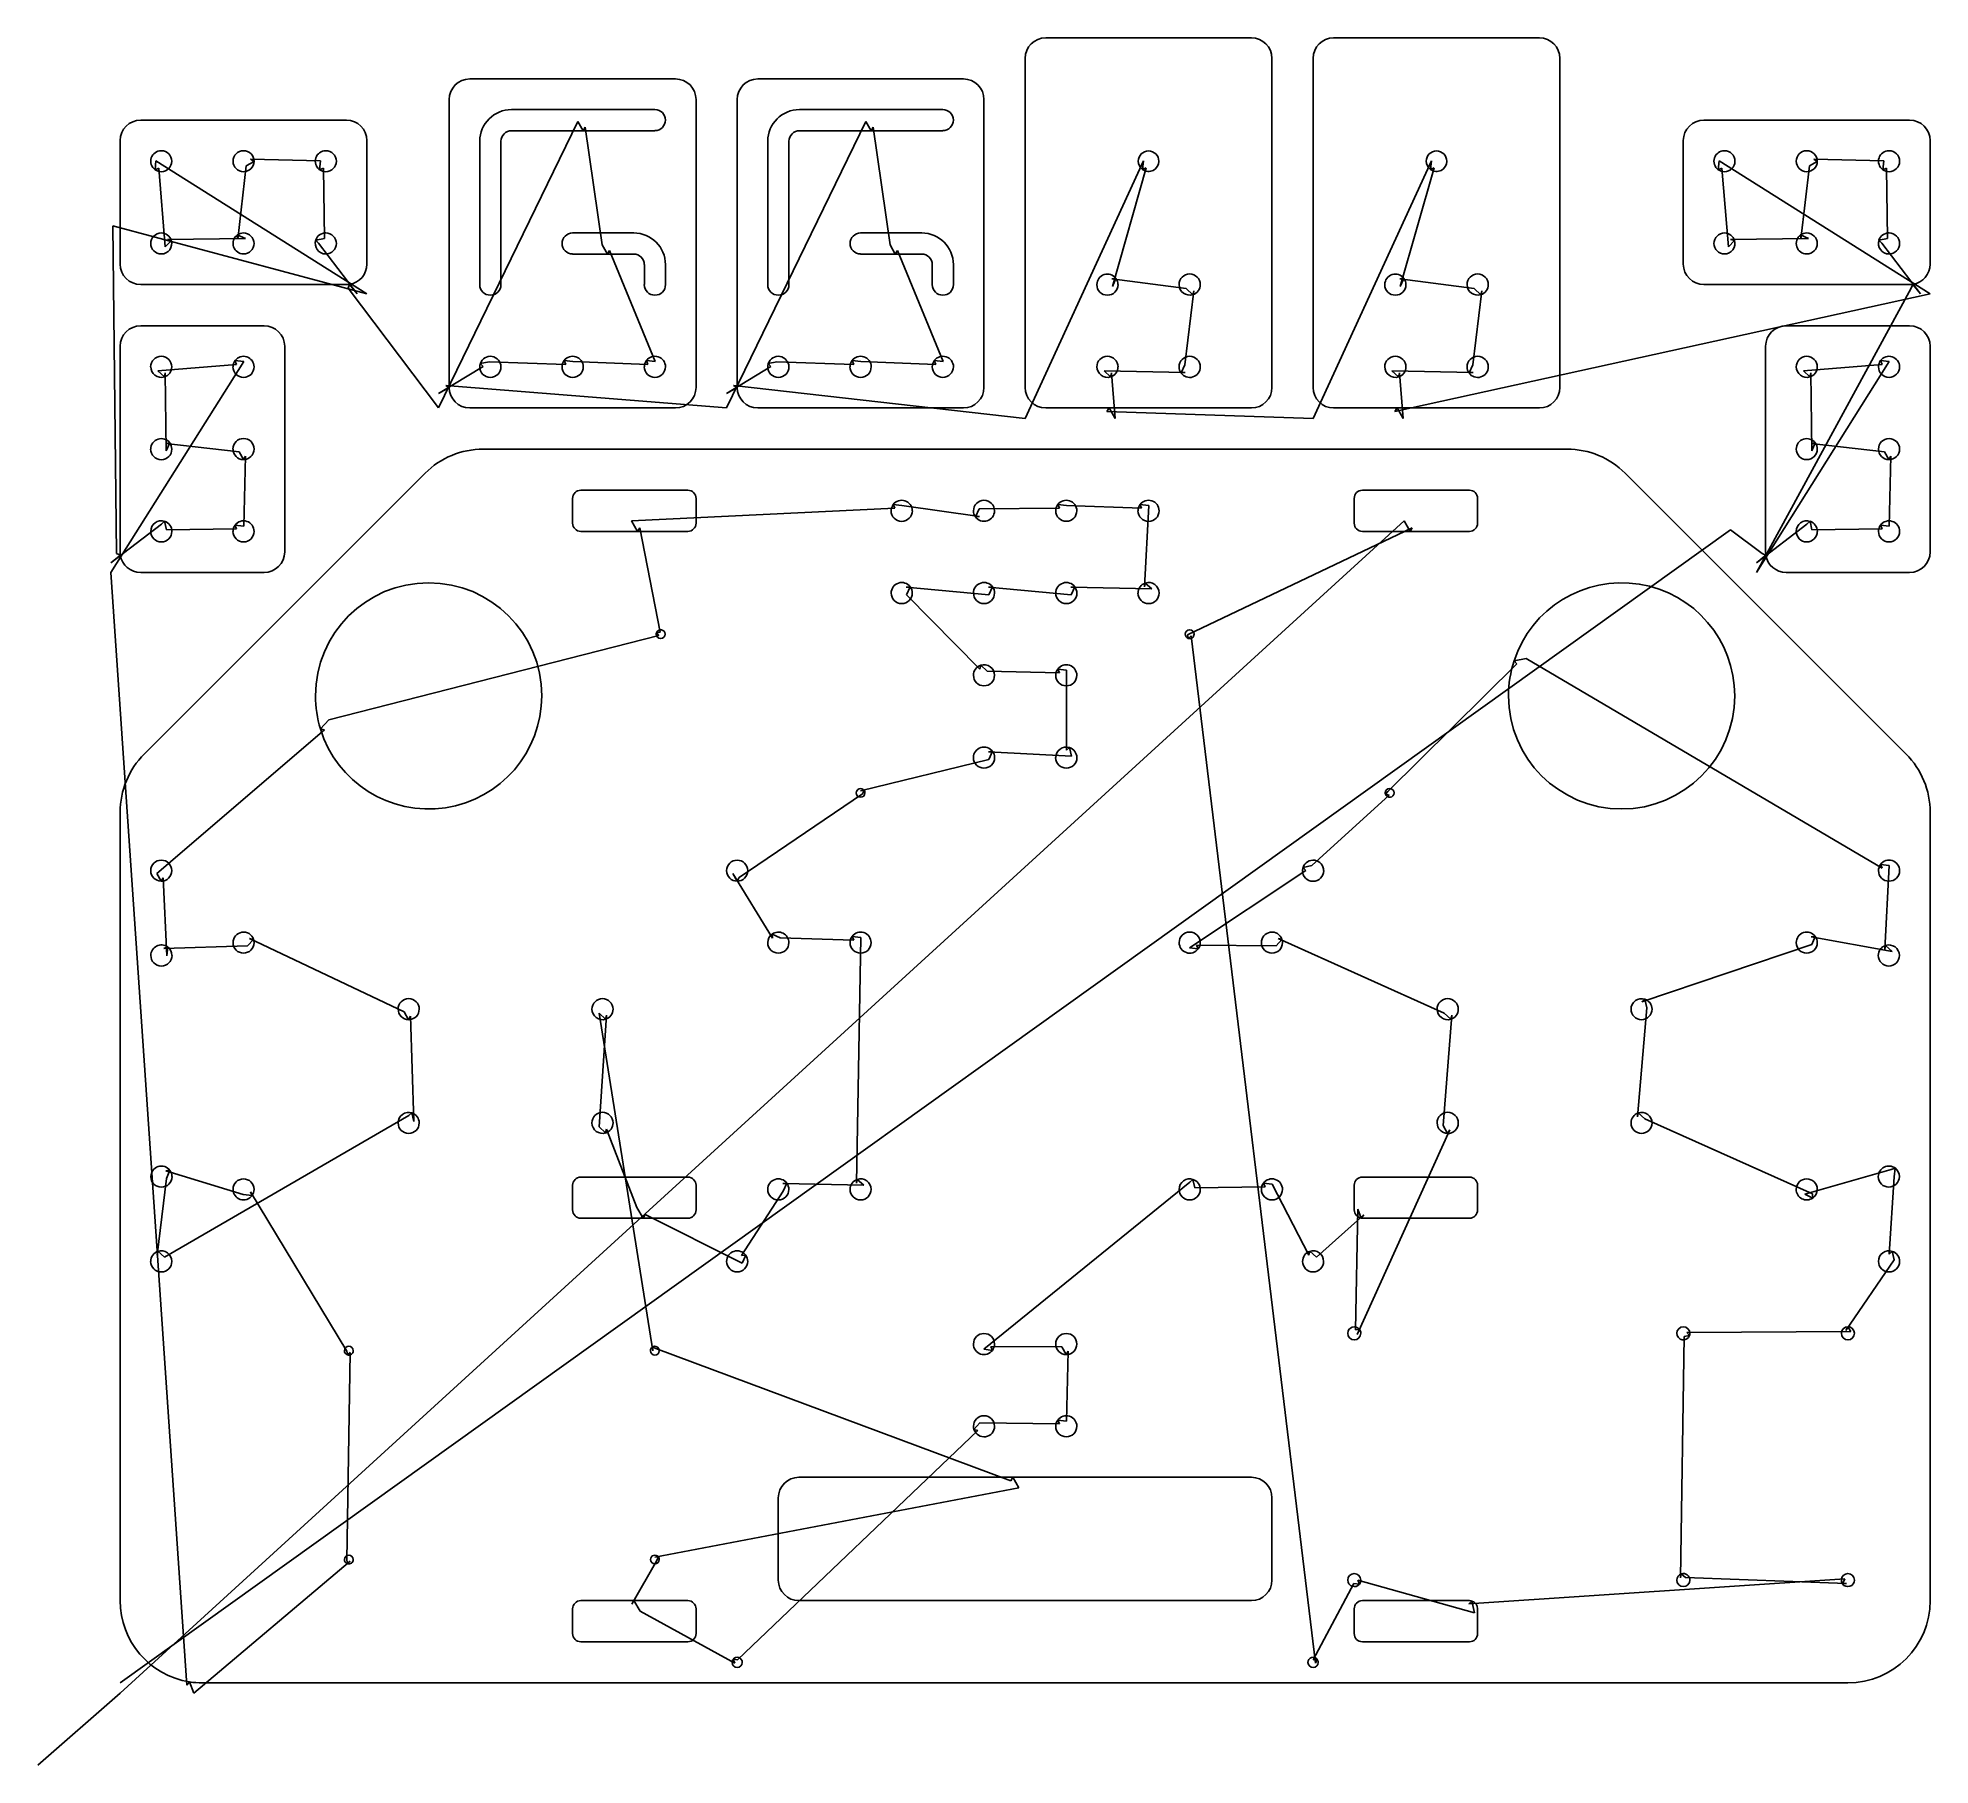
# Model space of a CAD drawing. Extents: x 0 to 23, y 0 to 21.
import ezdxf

# ---------------------------------------------------------------- set-up
doc = ezdxf.new("R2010")
doc.units = 0
doc.layers.get('0').update_dxf_attribs({"linetype": 'CONTINUOUS'})
for name, color, linetype in [('2', 7, 'CONTINUOUS'), ('3', 7, 'CONTINUOUS'), ('9', 7, 'CONTINUOUS')]:
    doc.layers.add(name, color=color, linetype=linetype)

msp = doc.modelspace()

# ---------------------------------------------------------------- linework, layer by layer
at = {"color": 0, "linetype": 'CONTINUOUS'}
for p, q in [((6.565, 19.982), (4.871, 16.5)), ((6.858, 18.482), (6.653, 19.915)), ((10.065, 19.982), (8.371, 16.5)), ((10.358, 18.482), (10.153, 19.915)), ((1.436, 19.503), (4, 17.888)), ((1.549, 18.459), (1.47, 19.416)), ((2.533, 19.445), (2.43, 18.554)), ((3.436, 19.503), (2.586, 19.523)), ((3.483, 18.562), (3.47, 19.416)), ((13.438, 19.504), (12, 16.371)), ((13.06, 17.977), (13.472, 19.419)), ((16.938, 19.504), (15.5, 16.371)), ((16.56, 17.977), (16.972, 19.419)), ((20.436, 19.503), (23, 17.888)), ((20.549, 18.459), (20.47, 19.416)), ((21.533, 19.445), (21.43, 18.554)), ((22.436, 19.503), (21.586, 19.523)), ((22.483, 18.562), (22.47, 19.416)), ((0.957, 14.729), (0.913, 18.716)), ((0.913, 18.716), (4, 17.888)), ((2.523, 18.56), (1.574, 18.549)), ((3.883, 17.888), (3.411, 18.503)), ((7.503, 17.064), (6.947, 18.415)), ((11.003, 17.064), (10.447, 18.415)), ((21.523, 18.56), (20.574, 18.549)), ((22.883, 17.888), (22.411, 18.503)), ((3.771, 17.957), (4.871, 16.5)), ((13.959, 17.951), (13.054, 18.07)), ((17.459, 17.951), (16.554, 18.07)), ((22.771, 17.957), (20.888, 14.5)), ((13.94, 17.024), (14.049, 17.926)), ((16.495, 16.457), (23, 17.888)), ((17.44, 17.024), (17.549, 17.926)), ((2.503, 17.064), (0.888, 14.5)), ((1.459, 16.951), (2.416, 17.03)), ((5.484, 17.062), (6.416, 17.03)), ((6.503, 17.064), (7.416, 17.03)), ((8.984, 17.062), (9.916, 17.03)), ((10.003, 17.064), (10.916, 17.03)), ((22.503, 17.064), (20.888, 14.5)), ((21.459, 16.951), (22.416, 17.03)), ((1.56, 15.977), (1.549, 16.926)), ((4.871, 16.676), (5.411, 17.003)), ((8.371, 16.676), (8.911, 17.003)), ((12.959, 16.951), (13.944, 16.931)), ((13.094, 16.371), (13.049, 16.926)), ((16.459, 16.951), (17.444, 16.931)), ((16.594, 16.371), (16.549, 16.926)), ((21.56, 15.977), (21.549, 16.926)), ((4.957, 16.775), (8.371, 16.5)), ((8.457, 16.775), (12, 16.371)), ((12.995, 16.457), (15.5, 16.371)), ((2.445, 15.967), (1.554, 16.07)), ((2.503, 15.064), (2.523, 15.914)), ((22.445, 15.967), (21.554, 16.07)), ((22.503, 15.064), (22.523, 15.914)), ((7.216, 15.129), (10.416, 15.28)), ((10.503, 15.314), (11.444, 15.181)), ((11.44, 15.274), (12.416, 15.28)), ((12.503, 15.314), (13.416, 15.28)), ((13.503, 15.314), (13.45, 14.324)), ((0.888, 14.617), (1.503, 15.089)), ((16.606, 15.129), (1, 0.874)), ((20.572, 15.017), (1, 1)), ((1.562, 15.017), (2.416, 15.03)), ((7.563, 13.776), (7.315, 15.043)), ((13.974, 13.744), (16.705, 15.043)), ((20.957, 14.729), (20.572, 15.017)), ((20.888, 14.617), (21.503, 15.089)), ((21.562, 15.017), (22.416, 15.03)), ((1.812, 0.974), (0.888, 14.5)), ((11.56, 14.227), (10.554, 14.32)), ((12.56, 14.227), (11.554, 14.32)), ((13.54, 14.3), (12.554, 14.32)), ((10.56, 14.227), (11.45, 13.324)), ((3.536, 12.707), (7.549, 13.733)), ((15.529, 1.239), (14.017, 13.729)), ((16.41, 11.837), (17.976, 13.388)), ((18.088, 13.456), (22.416, 10.905)), ((11.54, 13.3), (12.416, 13.28)), ((12.503, 13.314), (12.503, 12.339)), ((1.445, 10.842), (3.484, 12.587)), ((11.56, 12.227), (9.999, 11.847)), ((12.562, 12.267), (11.554, 12.32)), ((10.025, 11.81), (8.525, 10.79)), ((15.484, 10.937), (16.423, 11.794)), ((8.446, 10.84), (8.93, 10.054)), ((13.996, 9.936), (15.411, 10.878)), ((22.503, 10.939), (22.448, 9.917)), ((1.566, 9.84), (1.523, 10.789)), ((2.55, 9.959), (1.532, 9.927)), ((4.452, 9.158), (2.574, 10.05)), ((9.023, 10.06), (9.916, 10.03)), ((10.003, 10.064), (9.95, 7.074)), ((15.05, 9.959), (14.083, 9.968)), ((17.095, 9.142), (15.074, 10.05)), ((21.56, 9.977), (19.495, 9.28)), ((22.538, 9.894), (21.554, 10.07)), ((19.555, 9.208), (19.442, 7.882)), ((4.57, 7.825), (4.531, 9.106)), ((6.822, 9.142), (7.473, 5.037)), ((6.822, 7.759), (6.912, 9.117)), ((17.081, 7.775), (17.185, 9.117)), ((1.54, 6.175), (4.51, 7.897)), ((19.533, 7.859), (21.569, 6.944)), ((7.282, 6.779), (6.912, 7.734)), ((16.037, 5.236), (17.16, 7.723)), ((1.562, 7.133), (1.45, 6.199)), ((2.497, 6.936), (1.556, 7.227)), ((21.475, 6.941), (22.528, 7.24)), ((22.562, 7.152), (22.503, 6.214)), ((3.754, 5.033), (2.584, 6.97)), ((9.06, 6.977), (8.554, 6.195)), ((10.04, 7.05), (9.054, 7.07)), ((11.496, 5.056), (14.003, 7.089)), ((14.062, 7.017), (14.916, 7.03)), ((15.003, 7.064), (15.45, 6.199)), ((8.56, 6.102), (7.381, 6.693)), ((15.54, 6.175), (16.116, 6.69)), ((16.042, 6.761), (16.015, 5.292)), ((22.562, 6.142), (21.975, 5.286)), ((7.51, 5.064), (11.825, 3.457)), ((12.446, 5.085), (11.583, 5.088)), ((20.009, 5.211), (19.965, 2.277)), ((22.034, 5.271), (20.043, 5.262)), ((3.754, 2.494), (3.797, 5.018)), ((12.503, 4.184), (12.525, 5.035)), ((11.45, 4.161), (12.416, 4.15)), ((8.502, 1.281), (11.426, 4.07)), ((11.924, 3.371), (7.499, 2.527)), ((1.897, 0.874), (3.797, 2.479)), ((7.525, 2.49), (7.22, 1.957)), ((15.997, 2.21), (15.501, 1.281)), ((17.462, 1.85), (16.044, 2.248)), ((21.963, 2.265), (17.394, 1.962)), ((20.025, 2.281), (21.984, 2.209)), ((7.319, 1.871), (8.47, 1.241)), ((1, 0.874), (0, 0))]:
    msp.add_line(p, q, dxfattribs=at)
at = {"layer": '2', "color": 2, "linetype": 'CONTINUOUS'}
for p, q in [((14.75, 21), (12.25, 21)), ((18.25, 21), (15.75, 21)), ((12, 20.75), (12, 16.75)), ((15, 16.75), (15, 20.75)), ((15.5, 20.75), (15.5, 16.75)), ((18.5, 16.75), (18.5, 20.75)), ((7.75, 20.5), (5.25, 20.5)), ((11.25, 20.5), (8.75, 20.5)), ((5, 20.25), (5, 16.75)), ((8, 16.75), (8, 20.25)), ((8.5, 20.25), (8.5, 16.75)), ((11.5, 16.75), (11.5, 20.25)), ((3.75, 20), (1.25, 20)), ((22.75, 20), (20.25, 20)), ((1, 19.75), (1, 18.25)), ((4, 18.25), (4, 19.75)), ((20, 19.75), (20, 18.25)), ((23, 18.25), (23, 19.75)), ((1.25, 18), (3.75, 18)), ((20.25, 18), (22.75, 18)), ((2.75, 17.5), (1.25, 17.5)), ((22.75, 17.5), (21.25, 17.5)), ((1, 17.25), (1, 14.75)), ((3, 14.75), (3, 17.25)), ((21, 17.25), (21, 14.75)), ((23, 14.75), (23, 17.25)), ((5.25, 16.5), (7.75, 16.5)), ((8.75, 16.5), (11.25, 16.5)), ((12.25, 16.5), (13.02, 16.5)), ((13.02, 16.5), (14.75, 16.5)), ((15.75, 16.5), (16.52, 16.5)), ((16.52, 16.5), (18.25, 16.5)), ((18.586, 16), (5.414, 16)), ((4.707, 15.707), (1.293, 12.293)), ((22.707, 12.293), (19.293, 15.707)), ((6.6, 15.5), (7.9, 15.5)), ((16.1, 15.5), (17.4, 15.5)), ((6.5, 15.1), (6.5, 15.4)), ((8, 15.4), (8, 15.1)), ((16, 15.1), (16, 15.4)), ((17.5, 15.4), (17.5, 15.1)), ((7.29, 15), (6.6, 15)), ((7.9, 15), (7.29, 15)), ((16.68, 15), (16.1, 15)), ((17.4, 15), (16.68, 15)), ((1.25, 14.5), (2.75, 14.5)), ((21.25, 14.5), (22.75, 14.5)), ((1, 11.586), (1, 2)), ((23, 2), (23, 11.586)), ((6.6, 7.15), (7.9, 7.15)), ((16.1, 7.15), (17.4, 7.15)), ((6.5, 6.75), (6.5, 7.05)), ((8, 7.05), (8, 6.75)), ((16, 6.75), (16, 7.05)), ((17.5, 7.05), (17.5, 6.75)), ((7.356, 6.65), (6.6, 6.65)), ((7.9, 6.65), (7.356, 6.65)), ((17.4, 6.65), (16.1, 6.65)), ((11.85, 3.5), (9.25, 3.5)), ((14.75, 3.5), (11.85, 3.5)), ((9, 3.25), (9, 2.25)), ((15, 2.25), (15, 3.25)), ((6.5, 1.6), (6.5, 1.9)), ((6.6, 2), (7.245, 2)), ((7.245, 2), (7.9, 2)), ((8, 1.9), (8, 1.6)), ((9.25, 2), (14.75, 2)), ((16, 1.6), (16, 1.9)), ((16.1, 2), (17.4, 2)), ((17.5, 1.9), (17.5, 1.6)), ((7.9, 1.5), (6.6, 1.5)), ((17.4, 1.5), (16.1, 1.5)), ((2, 1), (22, 1))]:
    msp.add_line(p, q, dxfattribs=at)
for centre, radius, start, end in [((12.25, 20.75), 0.25, 90, 180), ((14.75, 20.75), 0.25, 0, 90), ((15.75, 20.75), 0.25, 90, 180), ((18.25, 20.75), 0.25, 0, 90), ((5.25, 20.25), 0.25, 90, 180), ((7.75, 20.25), 0.25, 0, 90), ((8.75, 20.25), 0.25, 90, 180), ((11.25, 20.25), 0.25, 0, 90), ((1.25, 19.75), 0.25, 90, 180), ((3.75, 19.75), 0.25, 0, 90), ((20.25, 19.75), 0.25, 90, 180), ((22.75, 19.75), 0.25, 0, 90), ((1.25, 18.25), 0.25, 180, 270), ((3.75, 18.25), 0.25, 279, 0), ((20.25, 18.25), 0.25, 180, 270), ((22.75, 18.25), 0.25, 279, 0), ((3.75, 18.25), 0.25, 270, 279), ((22.75, 18.25), 0.25, 270, 279), ((1.25, 17.25), 0.25, 90, 180), ((2.75, 17.25), 0.25, 0, 90), ((21.25, 17.25), 0.25, 90, 180), ((22.75, 17.25), 0.25, 0, 90), ((5.25, 16.75), 0.25, 180, 270), ((7.75, 16.75), 0.25, 270, 0), ((8.75, 16.75), 0.25, 180, 270), ((11.25, 16.75), 0.25, 270, 0), ((12.25, 16.75), 0.25, 180, 270), ((14.75, 16.75), 0.25, 270, 0), ((15.75, 16.75), 0.25, 180, 270), ((18.25, 16.75), 0.25, 270, 0), ((5.414, 15), 1, 90, 135), ((18.586, 15), 1, 45, 90), ((6.6, 15.4), 0.1, 90, 180), ((7.9, 15.4), 0.1, 0, 90), ((16.1, 15.4), 0.1, 90, 180), ((17.4, 15.4), 0.1, 0, 90), ((6.6, 15.1), 0.1, 180, 270), ((7.9, 15.1), 0.1, 270, 0), ((16.1, 15.1), 0.1, 180, 270), ((17.4, 15.1), 0.1, 270, 0), ((1.25, 14.75), 0.25, 180, 189), ((2.75, 14.75), 0.25, 270, 0), ((21.25, 14.75), 0.25, 180, 189), ((22.75, 14.75), 0.25, 270, 0), ((1.25, 14.75), 0.25, 189, 270), ((21.25, 14.75), 0.25, 189, 270), ((4.75, 13), 1.375, 0, 180), ((19.25, 13), 1.375, 0, 162), ((19.25, 13), 1.375, 162, 180), ((4.75, 13), 1.375, 180, 197), ((4.75, 13), 1.375, 197, 0), ((19.25, 13), 1.375, 180, 0), ((2, 11.586), 1, 135, 180), ((22, 11.586), 1, 0, 45), ((6.6, 7.05), 0.1, 90, 180), ((7.9, 7.05), 0.1, 0, 90), ((16.1, 7.05), 0.1, 90, 180), ((17.4, 7.05), 0.1, 0, 90), ((6.6, 6.75), 0.1, 180, 270), ((7.9, 6.75), 0.1, 270, 0), ((16.1, 6.75), 0.1, 180, 261), ((17.4, 6.75), 0.1, 270, 0), ((16.1, 6.75), 0.1, 261, 270), ((9.25, 3.25), 0.25, 90, 180), ((14.75, 3.25), 0.25, 0, 90), ((9.25, 2.25), 0.25, 180, 270), ((14.75, 2.25), 0.25, 270, 0), ((2, 2), 1, 180, 261), ((6.6, 1.9), 0.1, 90, 180), ((7.9, 1.9), 0.1, 0, 90), ((16.1, 1.9), 0.1, 90, 180), ((17.4, 1.9), 0.1, 72, 90), ((17.4, 1.9), 0.1, 0, 72), ((22, 2), 1, 270, 0), ((6.6, 1.6), 0.1, 180, 270), ((7.9, 1.6), 0.1, 270, 0), ((16.1, 1.6), 0.1, 180, 270), ((17.4, 1.6), 0.1, 270, 0), ((2, 2), 1, 261, 270)]:
    msp.add_arc(centre, radius, start, end, dxfattribs=at)
at = {"layer": '3', "color": 3, "linetype": 'CONTINUOUS'}
for p, q in [((7.5, 20.128), (5.757, 20.128)), ((11, 20.128), (9.257, 20.128)), ((5.757, 19.871), (6.629, 19.871)), ((6.629, 19.871), (7.5, 19.871)), ((9.257, 19.871), (10.129, 19.871)), ((10.129, 19.871), (11, 19.871)), ((5.372, 19.743), (5.372, 18)), ((5.629, 18), (5.629, 19.743)), ((8.872, 19.743), (8.872, 18)), ((9.129, 18), (9.129, 19.743)), ((7.243, 18.628), (6.5, 18.628)), ((10.743, 18.628), (10, 18.628)), ((6.5, 18.371), (6.922, 18.371)), ((6.922, 18.371), (7.243, 18.371)), ((7.372, 18.243), (7.372, 18)), ((7.629, 18), (7.629, 18.243)), ((10, 18.371), (10.422, 18.371)), ((10.422, 18.371), (10.743, 18.371)), ((10.872, 18.243), (10.872, 18)), ((11.129, 18), (11.129, 18.243))]:
    msp.add_line(p, q, dxfattribs=at)
for centre, radius, start, end in [((5.757, 19.743), 0.385, 90, 180), ((7.5, 20), 0.128, 270, 90), ((9.257, 19.743), 0.385, 90, 180), ((11, 20), 0.128, 270, 90), ((5.757, 19.743), 0.128, 90, 180), ((9.257, 19.743), 0.128, 90, 180), ((1.5, 19.5), 0.128, 90, 234), ((1.5, 19.5), 0.128, 270, 90), ((2.5, 19.5), 0.128, 90, 270), ((2.5, 19.5), 0.128, 359, 90), ((3.5, 19.5), 0.128, 90, 234), ((3.5, 19.5), 0.128, 270, 90), ((13.5, 19.5), 0.125, 0, 180), ((17, 19.5), 0.125, 0, 180), ((20.5, 19.5), 0.128, 90, 234), ((20.5, 19.5), 0.128, 270, 90), ((21.5, 19.5), 0.128, 90, 270), ((21.5, 19.5), 0.128, 359, 90), ((22.5, 19.5), 0.128, 90, 234), ((22.5, 19.5), 0.128, 270, 90), ((1.5, 19.5), 0.128, 234, 270), ((2.5, 19.5), 0.128, 270, 359), ((3.5, 19.5), 0.128, 234, 270), ((13.5, 19.5), 0.125, 180, 234), ((13.5, 19.5), 0.125, 234, 0), ((17, 19.5), 0.125, 180, 234), ((17, 19.5), 0.125, 234, 0), ((20.5, 19.5), 0.128, 234, 270), ((21.5, 19.5), 0.128, 270, 359), ((22.5, 19.5), 0.128, 234, 270), ((1.5, 18.5), 0.128, 90, 180), ((1.5, 18.5), 0.128, 180, 270), ((1.5, 18.5), 0.128, 17, 90), ((1.5, 18.5), 0.128, 270, 17), ((2.5, 18.5), 0.128, 126, 270), ((2.5, 18.5), 0.128, 90, 126), ((2.5, 18.5), 0.128, 270, 90), ((3.5, 18.5), 0.128, 162, 270), ((3.5, 18.5), 0.129, 90, 162), ((3.5, 18.5), 0.128, 0, 90), ((3.5, 18.5), 0.128, 270, 0), ((6.5, 18.5), 0.128, 90, 270), ((7.243, 18.243), 0.385, 0, 90), ((10, 18.5), 0.128, 90, 270), ((10.743, 18.243), 0.385, 0, 90), ((20.5, 18.5), 0.128, 90, 180), ((20.5, 18.5), 0.128, 180, 270), ((20.5, 18.5), 0.128, 17, 90), ((20.5, 18.5), 0.128, 270, 17), ((21.5, 18.5), 0.128, 126, 270), ((21.5, 18.5), 0.128, 90, 126), ((21.5, 18.5), 0.128, 270, 90), ((22.5, 18.5), 0.128, 162, 270), ((22.5, 18.5), 0.129, 90, 162), ((22.5, 18.5), 0.128, 0, 90), ((22.5, 18.5), 0.128, 270, 0), ((7.243, 18.243), 0.128, 0, 90), ((10.743, 18.243), 0.128, 0, 90), ((5.5, 18), 0.129, 180, 0), ((7.5, 18), 0.129, 180, 360), ((9, 18), 0.129, 180, 0), ((11, 18), 0.129, 180, 360), ((13, 18), 0.128, 36, 180), ((13, 18), 0.129, 180, 360), ((13, 18), 0.128, 0, 36), ((14, 18), 0.129, 90, 180), ((14, 18), 0.128, 180, 287), ((14, 18), 0.129, 0, 90), ((14, 18), 0.129, 287, 0), ((16.5, 18), 0.128, 36, 180), ((16.5, 18), 0.129, 180, 360), ((16.5, 18), 0.128, 0, 36), ((17.5, 18), 0.129, 90, 180), ((17.5, 18), 0.128, 180, 287), ((17.5, 18), 0.129, 0, 90), ((17.5, 18), 0.129, 287, 0), ((1.5, 17), 0.129, 90, 180), ((1.5, 17), 0.128, 0, 90), ((2.5, 17), 0.128, 144, 180), ((2.5, 17), 0.128, 0, 144), ((5.5, 17), 0.128, 162, 180), ((5.5, 17), 0.128, 0, 162), ((6.5, 17), 0.128, 144, 180), ((6.5, 17), 0.129, 360, 144), ((7.5, 17), 0.128, 144, 180), ((7.5, 17), 0.129, 0, 144), ((9, 17), 0.128, 162, 180), ((9, 17), 0.128, 0, 162), ((10, 17), 0.128, 144, 180), ((10, 17), 0.129, 360, 144), ((11, 17), 0.128, 144, 180), ((11, 17), 0.129, 0, 144), ((13, 17), 0.129, 90, 180), ((13, 17), 0.129, 0, 90), ((14, 17), 0.129, 90, 180), ((14, 17), 0.129, 0, 90), ((16.5, 17), 0.129, 90, 180), ((16.5, 17), 0.129, 0, 90), ((17.5, 17), 0.129, 90, 180), ((17.5, 17), 0.129, 0, 90), ((21.5, 17), 0.128, 90, 180), ((21.5, 17), 0.128, 0, 90), ((22.5, 17), 0.128, 144, 180), ((22.5, 17), 0.128, 0, 144), ((1.5, 17), 0.128, 180, 287), ((1.5, 17), 0.128, 287, 0), ((2.5, 17), 0.129, 180, 360), ((5.5, 17), 0.129, 180, 360), ((6.5, 17), 0.129, 180, 0), ((7.5, 17), 0.129, 180, 270), ((7.5, 17), 0.128, 270, 0), ((9, 17), 0.129, 180, 360), ((10, 17), 0.129, 180, 0), ((11, 17), 0.129, 180, 270), ((11, 17), 0.128, 270, 0), ((13, 17), 0.128, 180, 287), ((13, 17), 0.128, 287, 0), ((14, 17), 0.128, 180, 215), ((14, 17), 0.129, 215, 0), ((16.5, 17), 0.128, 180, 287), ((16.5, 17), 0.128, 287, 0), ((17.5, 17), 0.128, 180, 215), ((17.5, 17), 0.129, 215, 0), ((21.5, 17), 0.128, 180, 287), ((21.5, 17), 0.128, 287, 0), ((22.5, 17), 0.128, 180, 360), ((1.5, 16), 0.128, 36, 180), ((2.5, 16), 0.129, 0, 180), ((21.5, 16), 0.128, 36, 180), ((22.5, 16), 0.128, 0, 180), ((1.5, 16), 0.129, 180, 360), ((1.5, 16), 0.128, 0, 36), ((2.5, 16), 0.128, 180, 269), ((2.5, 16), 0.128, 269, 0), ((21.5, 16), 0.128, 180, 360), ((21.5, 16), 0.128, 0, 36), ((22.5, 16), 0.128, 180, 269), ((22.5, 16), 0.128, 269, 0), ((10.5, 15.25), 0.129, 180, 360), ((10.5, 15.25), 0.128, 144, 180), ((10.5, 15.25), 0.128, 0, 144), ((11.5, 15.25), 0.128, 180, 215), ((11.5, 15.25), 0.128, 90, 180), ((11.5, 15.25), 0.128, 215, 0), ((11.5, 15.25), 0.128, 0, 90), ((12.5, 15.25), 0.128, 144, 180), ((12.5, 15.25), 0.128, 180, 360), ((12.5, 15.25), 0.128, 0, 144), ((13.5, 15.25), 0.129, 180, 360), ((13.5, 15.25), 0.128, 144, 180), ((13.5, 15.25), 0.128, 0, 144), ((1.5, 15), 0.128, 72, 180), ((1.5, 15), 0.128, 180, 270), ((1.5, 15), 0.129, 270, 0), ((1.5, 15), 0.129, 360, 72), ((2.5, 15), 0.128, 144, 180), ((2.5, 15), 0.129, 180, 360), ((2.5, 15), 0.128, 0, 144), ((21.5, 15), 0.128, 72, 180), ((21.5, 15), 0.128, 180, 270), ((21.5, 15), 0.128, 270, 0), ((21.5, 15), 0.129, 360, 72), ((22.5, 15), 0.128, 144, 180), ((22.5, 15), 0.128, 180, 360), ((22.5, 15), 0.128, 0, 144), ((10.5, 14.25), 0.128, 36, 180), ((10.5, 14.25), 0.128, 0, 36), ((11.5, 14.25), 0.128, 36, 180), ((11.5, 14.25), 0.128, 0, 36), ((12.5, 14.25), 0.128, 36, 180), ((12.5, 14.25), 0.128, 0, 36), ((13.5, 14.25), 0.128, 108, 180), ((13.5, 14.25), 0.128, 0, 108), ((10.5, 14.25), 0.128, 180, 360), ((11.5, 14.25), 0.128, 180, 360), ((12.5, 14.25), 0.129, 180, 360), ((13.5, 14.25), 0.129, 180, 360), ((7.57, 13.75), 0.0535, 0, 162), ((14, 13.75), 0.0535, 0, 180), ((7.57, 13.75), 0.0535, 162, 180), ((7.57, 13.75), 0.0535, 180, 360), ((14, 13.75), 0.0535, 180, 251), ((14, 13.75), 0.0535, 251, 0), ((11.5, 13.25), 0.128, 108, 180), ((11.5, 13.25), 0.128, 0, 108), ((12.5, 13.25), 0.128, 360, 144), ((11.5, 13.25), 0.128, 180, 360), ((12.5, 13.25), 0.128, 144, 180), ((12.5, 13.25), 0.128, 180, 270), ((12.5, 13.25), 0.128, 270, 0), ((11.5, 12.25), 0.129, 180, 360), ((11.5, 12.25), 0.128, 36, 180), ((11.5, 12.25), 0.128, 0, 36), ((12.5, 12.25), 0.128, 72, 180), ((12.5, 12.25), 0.129, 180, 0), ((12.5, 12.25), 0.128, 0, 72), ((10, 11.82), 0.0535, 36, 180), ((10, 11.82), 0.0535, 180, 270), ((10, 11.82), 0.0535, 270, 0), ((10, 11.82), 0.0535, 360, 36), ((16.43, 11.82), 0.0535, 0, 180), ((16.43, 11.82), 0.0535, 180, 197), ((16.43, 11.82), 0.0535, 197, 0), ((1.5, 10.875), 0.128, 0, 180), ((1.5, 10.875), 0.128, 180, 269), ((1.5, 10.875), 0.128, 269, 0), ((8.5, 10.875), 0.128, 180, 270), ((8.5, 10.875), 0.128, 90, 180), ((8.5, 10.875), 0.128, 0, 90), ((8.5, 10.875), 0.128, 270, 0), ((15.5, 10.875), 0.128, 162, 180), ((15.5, 10.875), 0.129, 180, 360), ((15.5, 10.875), 0.128, 0, 162), ((22.5, 10.875), 0.128, 144, 180), ((22.5, 10.875), 0.128, 180, 0), ((22.5, 10.875), 0.128, 0, 144), ((2.5, 10), 0.128, 18, 180), ((9, 10), 0.128, 0, 126), ((10, 10), 0.128, 0, 144), ((14, 10), 0.128, 0, 180), ((15, 10), 0.128, 18, 180), ((21.5, 10), 0.128, 36, 180), ((1.502, 9.844), 0.128, 54, 180), ((1.502, 9.844), 0.128, 0, 54), ((2.5, 10), 0.128, 180, 360), ((2.5, 10), 0.128, 0, 18), ((9, 10), 0.128, 126, 180), ((9, 10), 0.128, 180, 0), ((10, 10), 0.128, 144, 180), ((10, 10), 0.128, 180, 360), ((14, 10), 0.128, 180, 323), ((14, 10), 0.128, 323, 0), ((15, 10), 0.128, 180, 0), ((15, 10), 0.128, 360, 18), ((21.5, 10), 0.128, 180, 360), ((21.5, 10), 0.128, 0, 36), ((22.498, 9.844), 0.128, 108, 180), ((22.498, 9.844), 0.128, 0, 108), ((1.502, 9.844), 0.129, 180, 360), ((22.498, 9.844), 0.129, 180, 360), ((4.507, 9.191), 0.129, 0, 180), ((6.863, 9.191), 0.128, 0, 180), ((17.136, 9.191), 0.129, 90, 180), ((17.136, 9.191), 0.129, 0, 90), ((19.492, 9.191), 0.128, 72, 180), ((19.492, 9.191), 0.128, 360, 72), ((4.507, 9.191), 0.128, 180, 269), ((4.507, 9.191), 0.128, 269, 0), ((6.863, 9.191), 0.128, 180, 287), ((6.863, 9.191), 0.128, 287, 0), ((17.136, 9.191), 0.128, 180, 287), ((17.136, 9.191), 0.128, 287, 0), ((19.492, 9.191), 0.128, 180, 0), ((4.507, 7.808), 0.128, 72, 180), ((4.507, 7.808), 0.128, 0, 72), ((6.863, 7.808), 0.129, 0, 180), ((17.136, 7.808), 0.129, 0, 180), ((19.492, 7.808), 0.128, 108, 180), ((19.492, 7.808), 0.128, 360, 108), ((4.507, 7.808), 0.128, 180, 0), ((6.863, 7.808), 0.128, 180, 287), ((6.863, 7.808), 0.129, 287, 0), ((17.136, 7.808), 0.128, 180, 269), ((17.136, 7.808), 0.129, 269, 0), ((19.492, 7.808), 0.128, 180, 270), ((19.492, 7.808), 0.128, 270, 0), ((1.502, 7.156), 0.128, 36, 180), ((1.502, 7.156), 0.129, 180, 360), ((1.502, 7.156), 0.128, 0, 36), ((22.498, 7.156), 0.128, 54, 180), ((22.498, 7.156), 0.129, 180, 270), ((22.498, 7.156), 0.128, 270, 0), ((22.498, 7.156), 0.129, 360, 54), ((2.5, 7), 0.128, 180, 324), ((2.5, 7), 0.128, 0, 180), ((2.5, 7), 0.128, 324, 0), ((9, 7), 0.128, 36, 180), ((9, 7), 0.128, 180, 0), ((9, 7), 0.128, 0, 36), ((10, 7), 0.128, 108, 180), ((10, 7), 0.128, 180, 0), ((10, 7), 0.128, 360, 108), ((14, 7), 0.128, 72, 180), ((14, 7), 0.128, 180, 0), ((14, 7), 0.128, 0, 72), ((15, 7), 0.128, 144, 180), ((15, 7), 0.128, 180, 0), ((15, 7), 0.128, 360, 144), ((21.5, 7), 0.128, 0, 180), ((21.5, 7), 0.128, 180, 305), ((21.5, 7), 0.128, 305, 0), ((1.5, 6.125), 0.128, 108, 180), ((1.5, 6.125), 0.128, 0, 108), ((8.5, 6.125), 0.128, 36, 180), ((15.5, 6.125), 0.128, 108, 180), ((15.5, 6.125), 0.128, 360, 108), ((22.5, 6.125), 0.128, 72, 180), ((22.5, 6.125), 0.128, 0, 72), ((1.5, 6.125), 0.129, 180, 360), ((8.5, 6.125), 0.128, 180, 0), ((8.5, 6.125), 0.128, 0, 36), ((15.5, 6.125), 0.128, 180, 270), ((15.5, 6.125), 0.128, 270, 0), ((22.5, 6.125), 0.128, 180, 0), ((16, 5.25), 0.0795, 36, 180), ((16, 5.25), 0.0795, 0, 36), ((20, 5.25), 0.0795, 90, 180), ((20, 5.25), 0.0795, 0, 90), ((22, 5.25), 0.0795, 90, 180), ((22, 5.25), 0.0795, 0, 90), ((3.78, 5.039), 0.0535, 0, 180), ((7.5, 5.039), 0.0535, 126, 180), ((7.5, 5.039), 0.0535, 0, 126), ((11.5, 5.12), 0.128, 180, 323), ((11.5, 5.12), 0.128, 0, 180), ((11.5, 5.12), 0.128, 323, 0), ((12.5, 5.12), 0.128, 0, 180), ((12.5, 5.12), 0.128, 180, 270), ((12.5, 5.12), 0.128, 270, 0), ((16, 5.25), 0.0795, 180, 0), ((20, 5.25), 0.0795, 180, 341), ((20, 5.25), 0.0795, 341, 0), ((22, 5.25), 0.0795, 180, 0), ((3.78, 5.039), 0.0535, 180, 251), ((3.78, 5.039), 0.0535, 251, 0), ((7.5, 5.039), 0.0535, 180, 360), ((11.5, 4.12), 0.128, 0, 180), ((12.5, 4.12), 0.128, 144, 180), ((12.5, 4.12), 0.128, 360, 144), ((11.5, 4.12), 0.128, 180, 198), ((11.5, 4.12), 0.128, 198, 0), ((12.5, 4.12), 0.128, 180, 270), ((12.5, 4.12), 0.128, 270, 0), ((3.78, 2.5), 0.0535, 0, 180), ((7.5, 2.5), 0.0535, 36, 180), ((7.5, 2.5), 0.0535, 360, 36), ((3.78, 2.5), 0.0535, 180, 251), ((3.78, 2.5), 0.0535, 251, 0), ((7.5, 2.5), 0.0535, 180, 270), ((7.5, 2.5), 0.0535, 270, 0), ((16, 2.25), 0.0795, 0, 180), ((20, 2.25), 0.0795, 108, 180), ((20, 2.25), 0.0795, 360, 108), ((22, 2.25), 0.0795, 0, 180), ((16, 2.25), 0.0795, 180, 323), ((16, 2.25), 0.0795, 323, 0), ((20, 2.25), 0.0795, 180, 270), ((20, 2.25), 0.0795, 270, 0), ((22, 2.25), 0.0795, 180, 215), ((22, 2.25), 0.0795, 215, 0), ((8.5, 1.25), 0.0622, 144, 180), ((8.5, 1.25), 0.0622, 180, 360), ((8.5, 1.25), 0.0622, 0, 144), ((15.5, 1.25), 0.0622, 36, 180), ((15.5, 1.25), 0.0622, 180, 0), ((15.5, 1.25), 0.0622, 0, 36)]:
    msp.add_arc(centre, radius, start, end, dxfattribs=at)
at = {"layer": '9', "color": 9, "linetype": 'CONTINUOUS'}
for p, q in [((6.629, 19.871), (6.565, 19.982)), ((6.629, 19.871), (6.653, 19.915)), ((10.129, 19.871), (10.065, 19.982)), ((10.129, 19.871), (10.153, 19.915)), ((1.424, 19.396), (1.436, 19.503)), ((1.424, 19.396), (1.47, 19.416)), ((2.628, 19.498), (2.533, 19.445)), ((2.628, 19.498), (2.586, 19.523)), ((3.424, 19.396), (3.436, 19.503)), ((3.424, 19.396), (3.47, 19.416)), ((13.427, 19.399), (13.438, 19.504)), ((13.427, 19.399), (13.472, 19.419)), ((16.927, 19.399), (16.938, 19.504)), ((16.927, 19.399), (16.972, 19.419)), ((20.424, 19.396), (20.436, 19.503)), ((20.424, 19.396), (20.47, 19.416)), ((21.628, 19.498), (21.533, 19.445)), ((21.628, 19.498), (21.586, 19.523)), ((22.424, 19.396), (22.436, 19.503)), ((22.424, 19.396), (22.47, 19.416)), ((1.623, 18.538), (1.549, 18.459)), ((1.623, 18.538), (1.574, 18.549)), ((2.424, 18.604), (2.523, 18.56)), ((2.424, 18.604), (2.43, 18.554)), ((3.378, 18.54), (3.483, 18.562)), ((3.378, 18.54), (3.411, 18.503)), ((6.922, 18.371), (6.858, 18.482)), ((6.922, 18.371), (6.947, 18.415)), ((10.422, 18.371), (10.358, 18.482)), ((10.422, 18.371), (10.447, 18.415)), ((20.623, 18.538), (20.549, 18.459)), ((20.623, 18.538), (20.574, 18.549)), ((21.424, 18.604), (21.523, 18.56)), ((21.424, 18.604), (21.43, 18.554)), ((22.378, 18.54), (22.483, 18.562)), ((22.378, 18.54), (22.411, 18.503)), ((3.789, 18.003), (3.771, 17.957)), ((3.789, 18.003), (3.883, 17.888)), ((13.104, 18.076), (13.054, 18.07)), ((13.104, 18.076), (13.06, 17.977)), ((14.038, 17.877), (13.959, 17.951)), ((16.604, 18.076), (16.554, 18.07)), ((16.604, 18.076), (16.56, 17.977)), ((17.538, 17.877), (17.459, 17.951)), ((22.789, 18.003), (22.771, 17.957)), ((22.789, 18.003), (22.883, 17.888)), ((14.038, 17.877), (14.049, 17.926)), ((17.538, 17.877), (17.549, 17.926)), ((2.396, 17.076), (2.503, 17.064)), ((2.396, 17.076), (2.416, 17.03)), ((5.378, 17.04), (5.484, 17.062)), ((5.378, 17.04), (5.411, 17.003)), ((6.396, 17.076), (6.503, 17.064)), ((6.396, 17.076), (6.416, 17.03)), ((7.396, 17.076), (7.503, 17.064)), ((7.396, 17.076), (7.416, 17.03)), ((8.878, 17.04), (8.984, 17.062)), ((8.878, 17.04), (8.911, 17.003)), ((9.896, 17.076), (10.003, 17.064)), ((9.896, 17.076), (9.916, 17.03)), ((10.896, 17.076), (11.003, 17.064)), ((10.896, 17.076), (10.916, 17.03)), ((13.895, 16.926), (13.94, 17.024)), ((17.395, 16.926), (17.44, 17.024)), ((22.396, 17.076), (22.503, 17.064)), ((22.396, 17.076), (22.416, 17.03)), ((1.538, 16.877), (1.459, 16.951)), ((1.538, 16.877), (1.549, 16.926)), ((13.038, 16.877), (12.959, 16.951)), ((13.038, 16.877), (13.049, 16.926)), ((13.895, 16.926), (13.944, 16.931)), ((16.538, 16.877), (16.459, 16.951)), ((16.538, 16.877), (16.549, 16.926)), ((17.395, 16.926), (17.444, 16.931)), ((21.538, 16.877), (21.459, 16.951)), ((21.538, 16.877), (21.549, 16.926)), ((5, 16.75), (4.871, 16.676)), ((5, 16.75), (4.957, 16.775)), ((8.5, 16.75), (8.371, 16.676)), ((8.5, 16.75), (8.457, 16.775)), ((13.02, 16.5), (12.995, 16.457)), ((13.02, 16.5), (13.094, 16.371)), ((16.52, 16.5), (16.495, 16.457)), ((16.52, 16.5), (16.594, 16.371)), ((1.604, 16.076), (1.554, 16.07)), ((1.604, 16.076), (1.56, 15.977)), ((2.498, 15.872), (2.445, 15.967)), ((2.498, 15.872), (2.523, 15.914)), ((21.604, 16.076), (21.554, 16.07)), ((21.604, 16.076), (21.56, 15.977)), ((22.498, 15.872), (22.445, 15.967)), ((22.498, 15.872), (22.523, 15.914)), ((10.396, 15.326), (10.503, 15.314)), ((10.396, 15.326), (10.416, 15.28)), ((11.395, 15.176), (11.44, 15.274)), ((11.395, 15.176), (11.444, 15.181)), ((12.396, 15.326), (12.503, 15.314)), ((12.396, 15.326), (12.416, 15.28)), ((13.396, 15.326), (13.503, 15.314)), ((13.396, 15.326), (13.416, 15.28)), ((1.54, 15.122), (1.503, 15.089)), ((1.54, 15.122), (1.562, 15.017)), ((2.396, 15.076), (2.503, 15.064)), ((2.396, 15.076), (2.416, 15.03)), ((7.29, 15), (7.216, 15.129)), ((7.29, 15), (7.315, 15.043)), ((16.68, 15), (16.606, 15.129)), ((16.68, 15), (16.705, 15.043)), ((21.54, 15.122), (21.503, 15.089)), ((21.54, 15.122), (21.562, 15.017)), ((22.396, 15.076), (22.503, 15.064)), ((22.396, 15.076), (22.416, 15.03)), ((1.003, 14.711), (0.957, 14.729)), ((21.003, 14.711), (20.957, 14.729)), ((1.003, 14.711), (0.888, 14.617)), ((21.003, 14.711), (20.888, 14.617)), ((10.604, 14.326), (10.554, 14.32)), ((10.604, 14.326), (10.56, 14.227)), ((11.604, 14.326), (11.554, 14.32)), ((11.604, 14.326), (11.56, 14.227)), ((12.604, 14.326), (12.554, 14.32)), ((12.604, 14.326), (12.56, 14.227)), ((13.46, 14.372), (13.45, 14.324)), ((13.46, 14.372), (13.54, 14.3)), ((7.519, 13.767), (7.563, 13.776)), ((7.519, 13.767), (7.549, 13.733)), ((13.983, 13.699), (13.974, 13.744)), ((13.983, 13.699), (14.017, 13.729)), ((11.46, 13.372), (11.45, 13.324)), ((11.46, 13.372), (11.54, 13.3)), ((17.942, 13.425), (18.088, 13.456)), ((17.942, 13.425), (17.976, 13.388)), ((12.396, 13.326), (12.503, 13.314)), ((12.396, 13.326), (12.416, 13.28)), ((3.435, 12.598), (3.536, 12.707)), ((3.435, 12.598), (3.484, 12.587)), ((11.604, 12.326), (11.554, 12.32)), ((11.604, 12.326), (11.56, 12.227)), ((12.54, 12.372), (12.503, 12.339)), ((12.54, 12.372), (12.562, 12.267)), ((10.043, 11.851), (9.999, 11.847)), ((10.043, 11.851), (10.025, 11.81)), ((16.379, 11.804), (16.41, 11.837)), ((16.379, 11.804), (16.423, 11.794)), ((1.498, 10.747), (1.445, 10.842)), ((8.5, 10.746), (8.446, 10.84)), ((15.378, 10.915), (15.484, 10.937)), ((15.378, 10.915), (15.411, 10.878)), ((22.396, 10.951), (22.503, 10.939)), ((22.396, 10.951), (22.416, 10.905)), ((1.498, 10.747), (1.523, 10.789)), ((8.5, 10.746), (8.525, 10.79)), ((1.578, 9.948), (1.532, 9.927)), ((1.578, 9.948), (1.566, 9.84)), ((2.622, 10.04), (2.55, 9.959)), ((2.622, 10.04), (2.574, 10.05)), ((8.924, 10.104), (9.023, 10.06)), ((8.924, 10.104), (8.93, 10.054)), ((9.896, 10.076), (10.003, 10.064)), ((9.896, 10.076), (9.916, 10.03)), ((14.103, 9.923), (13.996, 9.936)), ((14.103, 9.923), (14.083, 9.968)), ((15.122, 10.04), (15.05, 9.959)), ((15.122, 10.04), (15.074, 10.05)), ((21.604, 10.076), (21.554, 10.07)), ((21.604, 10.076), (21.56, 9.977)), ((22.458, 9.966), (22.448, 9.917)), ((22.458, 9.966), (22.538, 9.894)), ((19.532, 9.314), (19.495, 9.28)), ((19.532, 9.314), (19.555, 9.208)), ((4.505, 9.063), (4.452, 9.158)), ((4.505, 9.063), (4.531, 9.106)), ((6.901, 9.069), (6.822, 9.142)), ((6.901, 9.069), (6.912, 9.117)), ((17.174, 9.069), (17.095, 9.142)), ((17.174, 9.069), (17.185, 9.117)), ((4.547, 7.931), (4.51, 7.897)), ((4.547, 7.931), (4.57, 7.825)), ((19.453, 7.931), (19.442, 7.882)), ((19.453, 7.931), (19.533, 7.859)), ((6.901, 7.686), (6.822, 7.759)), ((6.901, 7.686), (6.912, 7.734)), ((17.134, 7.68), (17.081, 7.775)), ((17.134, 7.68), (17.16, 7.723)), ((1.606, 7.232), (1.556, 7.227)), ((1.606, 7.232), (1.562, 7.133)), ((22.574, 7.26), (22.528, 7.24)), ((22.574, 7.26), (22.562, 7.152)), ((2.604, 6.924), (2.497, 6.936)), ((2.604, 6.924), (2.584, 6.97)), ((9.104, 7.076), (9.054, 7.07)), ((9.104, 7.076), (9.06, 6.977)), ((9.96, 7.122), (9.95, 7.074)), ((9.96, 7.122), (10.04, 7.05)), ((14.04, 7.122), (14.003, 7.089)), ((14.04, 7.122), (14.062, 7.017)), ((14.896, 7.076), (15.003, 7.064)), ((14.896, 7.076), (14.916, 7.03)), ((21.574, 6.895), (21.475, 6.941)), ((21.574, 6.895), (21.569, 6.944)), ((7.356, 6.65), (7.282, 6.779)), ((7.356, 6.65), (7.381, 6.693)), ((16.084, 6.651), (16.042, 6.761)), ((16.084, 6.651), (16.116, 6.69)), ((1.46, 6.247), (1.45, 6.199)), ((1.46, 6.247), (1.54, 6.175)), ((15.46, 6.247), (15.45, 6.199)), ((15.46, 6.247), (15.54, 6.175)), ((22.54, 6.247), (22.503, 6.214)), ((22.54, 6.247), (22.562, 6.142)), ((8.604, 6.201), (8.554, 6.195)), ((8.604, 6.201), (8.56, 6.102)), ((16.064, 5.297), (16.015, 5.292)), ((16.064, 5.297), (16.037, 5.236)), ((22, 5.33), (21.975, 5.286)), ((22, 5.33), (22.034, 5.271)), ((7.469, 5.082), (7.51, 5.064)), ((7.469, 5.082), (7.473, 5.037)), ((11.603, 5.043), (11.583, 5.088)), ((12.5, 4.992), (12.446, 5.085)), ((20.075, 5.224), (20.009, 5.211)), ((20.075, 5.224), (20.043, 5.262)), ((3.763, 4.988), (3.754, 5.033)), ((3.763, 4.988), (3.797, 5.018)), ((11.603, 5.043), (11.496, 5.056)), ((12.5, 4.992), (12.525, 5.035)), ((11.378, 4.08), (11.45, 4.161)), ((12.396, 4.196), (12.503, 4.184)), ((12.396, 4.196), (12.416, 4.15)), ((11.378, 4.08), (11.426, 4.07)), ((11.85, 3.5), (11.825, 3.457)), ((11.85, 3.5), (11.924, 3.371)), ((7.543, 2.531), (7.499, 2.527)), ((7.543, 2.531), (7.525, 2.49)), ((3.763, 2.449), (3.754, 2.494)), ((3.763, 2.449), (3.797, 2.479)), ((19.975, 2.326), (19.965, 2.277)), ((19.975, 2.326), (20.025, 2.281)), ((16.063, 2.202), (15.997, 2.21)), ((16.063, 2.202), (16.044, 2.248)), ((21.935, 2.204), (21.963, 2.265)), ((21.935, 2.204), (21.984, 2.209)), ((7.245, 2), (7.22, 1.957)), ((7.245, 2), (7.319, 1.871)), ((17.431, 1.995), (17.394, 1.962)), ((17.431, 1.995), (17.462, 1.85)), ((8.45, 1.287), (8.502, 1.281)), ((8.45, 1.287), (8.47, 1.241)), ((15.55, 1.287), (15.501, 1.281)), ((15.55, 1.287), (15.529, 1.239)), ((1.844, 1.012), (1.812, 0.974)), ((1.844, 1.012), (1.897, 0.874))]:
    msp.add_line(p, q, dxfattribs=at)

doc.saveas('drawing.dxf')
